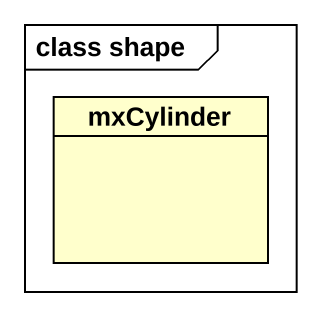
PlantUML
@startuml
mainframe class shape
hide circle
hide empty members
class mxCylinder
@enduml
